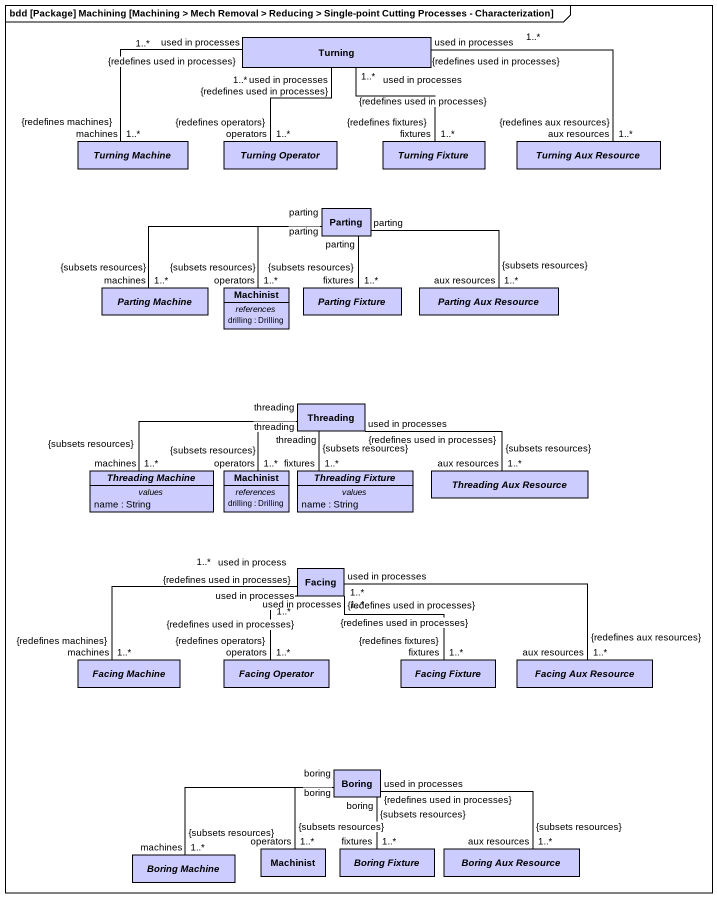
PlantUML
@startuml
mainframe bdd [Package] Machining [Machining > Mech Removal > Reducing > Single-point Cutting Processes - Characterization]
hide circle
hide empty members
class Turning #CCCCFF
abstract class "Turning Machine" as Turning_Machine #CCCCFF
abstract class "Turning Operator" as Turning_Operator #CCCCFF
abstract class "Turning Fixture" as Turning_Fixture #CCCCFF
abstract class "Turning Aux Resource" as Turning_Aux_Resource #CCCCFF
class Parting #CCCCFF
abstract class "Parting Machine" as Parting_Machine #CCCCFF
class Machinist #CCCCFF {
  -- references --
  drilling : Drilling
}
abstract class "Parting Fixture" as Parting_Fixture #CCCCFF
abstract class "Parting Aux Resource" as Parting_Aux_Resource #CCCCFF
class Threading #CCCCFF
abstract class "Threading Machine" as Threading_Machine #CCCCFF {
  -- values --
  name : String
}
class "Machinist" as Machinist_2 #CCCCFF {
  -- references --
  drilling : Drilling
}
abstract class "Threading Fixture" as Threading_Fixture #CCCCFF {
  -- values --
  name : String
}
abstract class "Threading Aux Resource" as Threading_Aux_Resource #CCCCFF
class Facing #CCCCFF
abstract class "Facing Machine" as Facing_Machine #CCCCFF
abstract class "Facing Operator" as Facing_Operator #CCCCFF
abstract class "Facing Fixture" as Facing_Fixture #CCCCFF
abstract class "Facing Aux Resource" as Facing_Aux_Resource #CCCCFF
class Boring #CCCCFF
abstract class "Boring Machine" as Boring_Machine #CCCCFF
class "Machinist" as Machinist_3 #CCCCFF
abstract class "Boring Fixture" as Boring_Fixture #CCCCFF
abstract class "Boring Aux Resource" as Boring_Aux_Resource #CCCCFF
Turning "used in processes\n1..*\n{redefines used in processes}" -left- "machines\n1..*\n{redefines machines}" Turning_Machine
Turning "used in processes\n1..*\n{redefines used in processes}" -- "operators\n1..*\n{redefines operators}" Turning_Operator
Turning "used in processes\n1..*\n{redefines used in processes}" -- "fixtures\n1..*\n{redefines fixtures}" Turning_Fixture
Turning "used in processes\n1..*\n{redefines used in processes}" -right- "aux resources\n1..*\n{redefines aux resources}" Turning_Aux_Resource
Parting "parting" -left- "machines\n1..*\n{subsets resources}" Parting_Machine
Parting "parting" -- "operators\n1..*\n{subsets resources}" Machinist
Parting "parting" -- "fixtures\n1..*\n{subsets resources}" Parting_Fixture
Parting "parting" -right- "aux resources\n1..*\n{subsets resources}" Parting_Aux_Resource
Threading "threading" -left- "machines\n1..*\n{subsets resources}" Threading_Machine
Threading "threading" -- "operators\n1..*\n{subsets resources}" Machinist_2
Threading "threading" -- "fixtures\n1..*\n{subsets resources}" Threading_Fixture
Threading "used in processes\n{redefines used in processes}" -right- "aux resources\n1..*\n{subsets resources}" Threading_Aux_Resource
Facing "used in process\n1..*\n{redefines used in processes}" -left- "machines\n1..*\n{redefines machines}" Facing_Machine
Facing "used in processes\n1..*\n{redefines used in processes}" -- "operators\n1..*\n{redefines operators}" Facing_Operator
Facing "used in processes\n1..*\n{redefines used in processes}" -- "fixtures\n1..*\n{redefines fixtures}" Facing_Fixture
Facing "used in processes\n1..*\n{redefines used in processes}" -right- "aux resources\n1..*\n{redefines aux resources}" Facing_Aux_Resource
Boring "boring" -left- "machines\n1..*\n{subsets resources}" Boring_Machine
Boring "boring" -- "operators\n1..*\n{subsets resources}" Machinist_3
Boring "boring" -- "fixtures\n1..*\n{subsets resources}" Boring_Fixture
Boring "used in processes\n{redefines used in processes}" -right- "aux resources\n1..*\n{subsets resources}" Boring_Aux_Resource
@enduml
